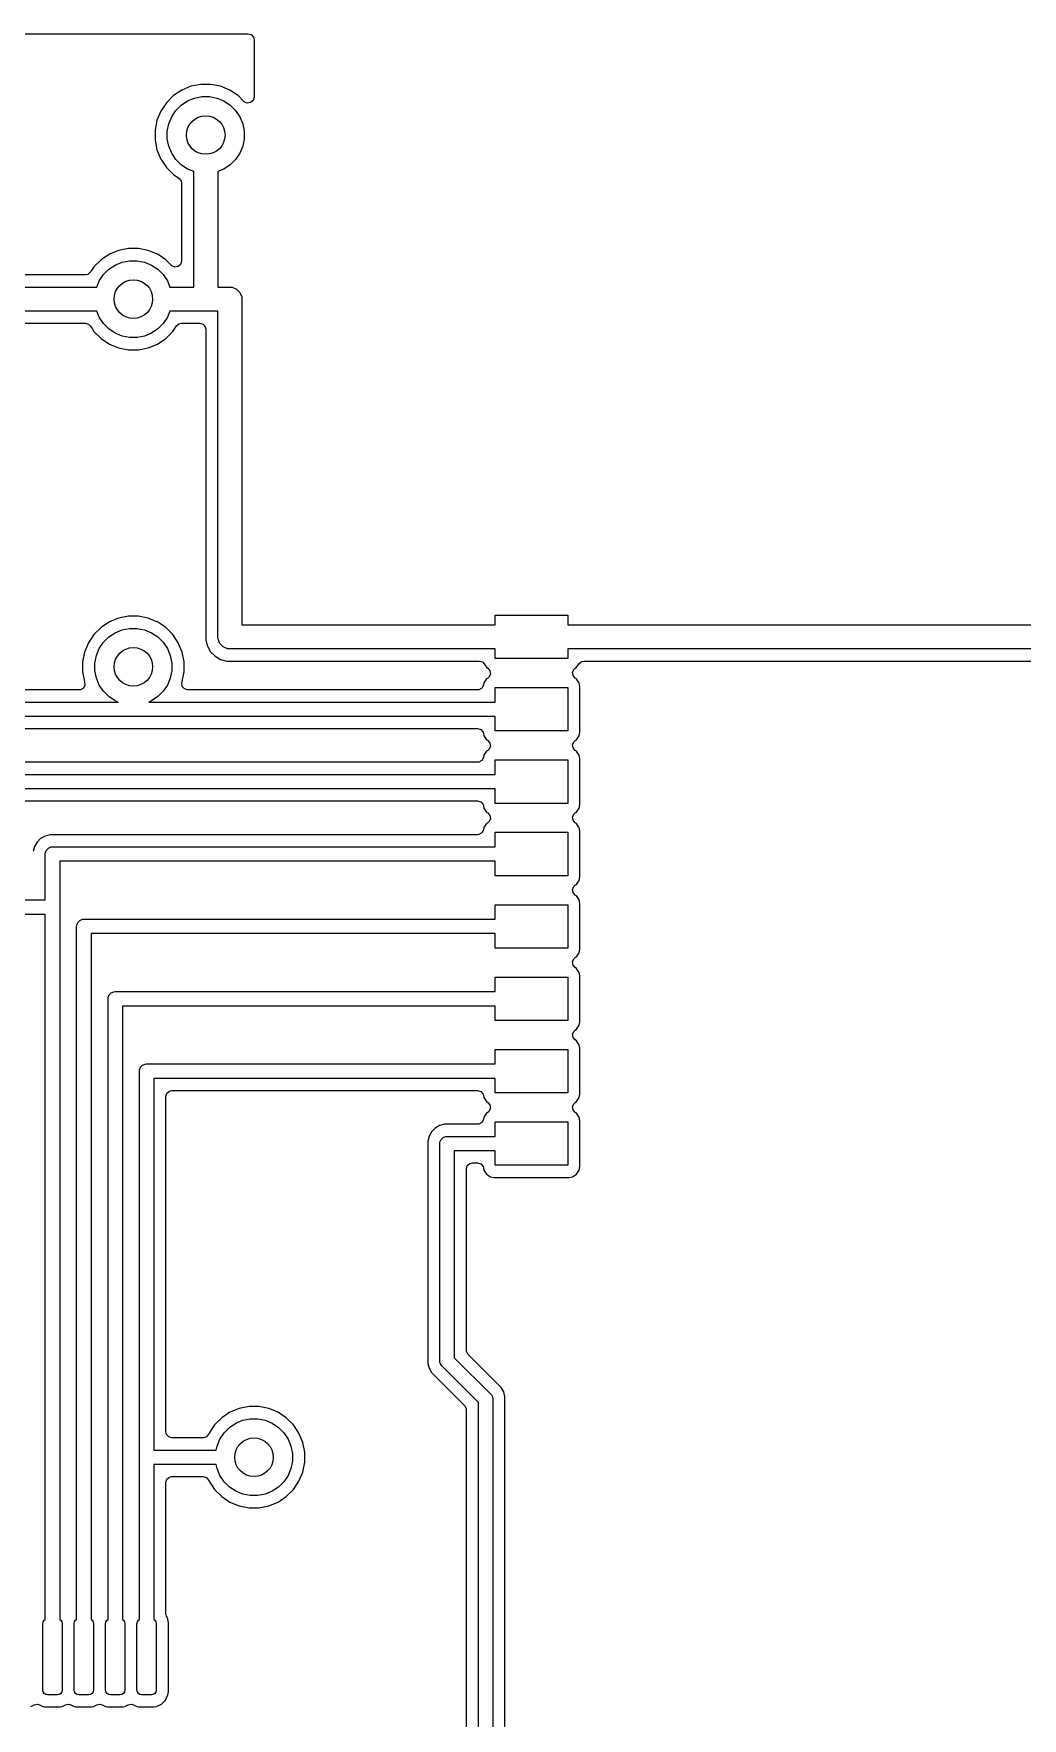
# Model space of a CAD drawing. Header units: millimetres. Extents: x 100.5 to 189.5, y -171.6 to -100.5.
# Drawn here: x 124.94 to 145.42, y -135.41 to -100.5 of the extents above; entities that cross this region are included whole.
import ezdxf

# ---------------------------------------------------------------- set-up
doc = ezdxf.new("R2010")
doc.units = ezdxf.units.MM
doc.layers.add('F.Cu', color=52, linetype='CONTINUOUS', true_color=0xb8bb26)

msp = doc.modelspace()

# ---------------------------------------------------------------- linework, layer by layer
at = {"layer": 'F.Cu', "linetype": 'CONTINUOUS'}
for p, q in [((101.241555, -100.5), (129.376, -100.5)), ((129.376, -100.5), (129.443039, -100.519685)), ((129.443039, -100.519685), (129.488794, -100.572489)), ((129.488794, -100.572489), (129.5, -100.624)), ((129.5, -100.624), (129.5, -101.815005)), ((128.39653, -101.5495), (128.193587, -101.589868)), ((128.396535, -101.5495), (128.39653, -101.5495)), ((128.603465, -101.5495), (128.396535, -101.5495)), ((128.603469, -101.5495), (128.603465, -101.5495)), ((128.806412, -101.589868), (128.603469, -101.5495)), ((127.684024, -101.930342), (127.569058, -102.102403)), ((127.830342, -101.784024), (127.684024, -101.930342)), ((128.002403, -101.669058), (127.830342, -101.784024)), ((127.992485, -101.981592), (128.122883, -101.894463)), ((128.193579, -101.58987), (128.002403, -101.669058)), ((128.122883, -101.894463), (128.267772, -101.834448)), ((128.193587, -101.589868), (128.193579, -101.58987)), ((128.267772, -101.834448), (128.421586, -101.803852)), ((128.421586, -101.803852), (128.578414, -101.803852)), ((128.578414, -101.803852), (128.732228, -101.834448)), ((128.732228, -101.834448), (128.877117, -101.894463)), ((128.80642, -101.58987), (128.806412, -101.589868)), ((128.997598, -101.669059), (128.80642, -101.58987)), ((128.877117, -101.894463), (129.007515, -101.981592)), ((129.083626, -101.726541), (128.997598, -101.669059)), ((129.169657, -101.784024), (129.083626, -101.726541)), ((129.288319, -101.902686), (129.169657, -101.784024)), ((129.294797, -101.908718), (129.288319, -101.902686)), ((129.358353, -101.937743), (129.294797, -101.908718)), ((129.427511, -101.927799), (129.358353, -101.937743)), ((129.480315, -101.882044), (129.427511, -101.927799)), ((129.5, -101.815005), (129.480315, -101.882044)), ((127.569058, -102.102403), (127.48987, -102.293579)), ((127.734448, -102.367772), (127.794463, -102.222883)), ((127.794463, -102.222883), (127.881592, -102.092485)), ((127.881592, -102.092485), (127.992485, -101.981592)), ((129.007515, -101.981592), (129.118408, -102.092485)), ((129.118408, -102.092485), (129.205537, -102.222883)), ((129.205537, -102.222883), (129.265552, -102.367772)), ((127.489868, -102.293587), (127.4495, -102.49653)), ((127.4495, -102.49653), (127.4495, -102.703469)), ((127.48987, -102.293579), (127.489868, -102.293587)), ((127.703852, -102.521586), (127.734448, -102.367772)), ((127.703852, -102.678414), (127.703852, -102.521586)), ((129.265552, -102.367772), (129.296148, -102.521586)), ((129.296148, -102.521586), (129.296148, -102.678414)), ((127.4495, -102.703469), (127.489868, -102.906412)), ((127.489868, -102.906412), (127.48987, -102.90642)), ((127.48987, -102.90642), (127.569059, -103.097598)), ((127.734448, -102.832228), (127.703852, -102.678414)), ((127.794463, -102.977117), (127.734448, -102.832228)), ((127.881592, -103.107515), (127.794463, -102.977117)), ((129.205537, -102.977117), (129.118408, -103.107515)), ((129.265552, -102.832228), (129.205537, -102.977117)), ((129.296148, -102.678414), (129.265552, -102.832228)), ((127.569059, -103.097598), (127.587512, -103.125215)), ((127.587512, -103.125215), (127.684024, -103.269657)), ((127.684024, -103.269657), (127.83034, -103.415973)), ((127.992485, -103.218408), (127.881592, -103.107515)), ((128.122883, -103.305537), (127.992485, -103.218408)), ((128.25, -103.35819), (128.122883, -103.305537)), ((128.877117, -103.305537), (128.75, -103.35819)), ((129.007515, -103.218408), (128.877117, -103.305537)), ((129.118408, -103.107515), (129.007515, -103.218408)), ((127.83034, -103.415973), (127.830343, -103.415975)), ((127.830343, -103.415975), (127.830345, -103.415977)), ((127.830345, -103.415977), (127.94439, -103.492178)), ((127.94439, -103.492178), (127.989196, -103.545791)), ((127.989196, -103.545791), (127.9995, -103.595281)), ((127.9995, -103.595281), (127.9995, -105.214505)), ((128.25, -105.75), (128.25, -103.35819)), ((128.75, -103.35819), (128.75, -105.75)), ((126.502403, -105.069058), (126.330342, -105.184024)), ((126.693579, -104.98987), (126.502403, -105.069058)), ((126.693587, -104.989868), (126.693579, -104.98987)), ((126.89653, -104.9495), (126.693587, -104.989868)), ((126.896535, -104.9495), (126.89653, -104.9495)), ((127.103465, -104.9495), (126.896535, -104.9495)), ((127.103469, -104.9495), (127.103465, -104.9495)), ((127.306412, -104.989868), (127.103469, -104.9495)), ((127.30642, -104.98987), (127.306412, -104.989868)), ((127.478359, -105.06109), (127.30642, -104.98987)), ((127.497598, -105.069059), (127.478359, -105.06109)), ((127.532608, -105.092452), (127.497598, -105.069059)), ((126.146282, -105.386829), (126.107819, -105.444391)), ((126.184024, -105.330342), (126.146282, -105.386829)), ((126.330342, -105.184024), (126.184024, -105.330342)), ((126.381592, -105.492485), (126.492485, -105.381592)), ((126.492485, -105.381592), (126.622883, -105.294463)), ((126.622883, -105.294463), (126.767772, -105.234448)), ((126.767772, -105.234448), (126.921586, -105.203852)), ((126.921586, -105.203852), (127.078414, -105.203852)), ((127.078414, -105.203852), (127.232228, -105.234448)), ((127.232228, -105.234448), (127.377117, -105.294463)), ((127.377117, -105.294463), (127.507515, -105.381592)), ((127.507515, -105.381592), (127.618408, -105.492485)), ((127.669657, -105.184024), (127.532608, -105.092452)), ((127.787819, -105.302186), (127.669657, -105.184024)), ((127.794297, -105.308218), (127.787819, -105.302186)), ((127.857853, -105.337243), (127.794297, -105.308218)), ((127.927011, -105.327299), (127.857853, -105.337243)), ((127.979815, -105.281544), (127.927011, -105.327299)), ((127.9995, -105.214505), (127.979815, -105.281544)), ((121.5, -105.75), (126.241809, -105.75)), ((126.004719, -105.4995), (121.872351, -105.4995)), ((126.05421, -105.489195), (126.004719, -105.4995)), ((126.107819, -105.444391), (126.05421, -105.489195)), ((126.241809, -105.75), (126.294463, -105.622883)), ((126.294463, -105.622883), (126.381592, -105.492485)), ((127.618408, -105.492485), (127.705537, -105.622883)), ((127.705537, -105.622883), (127.758191, -105.75)), ((127.758191, -105.75), (128.25, -105.75)), ((128.75, -105.75), (129, -105.75)), ((129, -105.75), (129.048773, -105.754804)), ((129.048773, -105.754804), (129.138893, -105.792133)), ((129.138893, -105.792133), (129.207867, -105.861107)), ((129.207867, -105.861107), (129.245196, -105.951227)), ((129.245196, -105.951227), (129.25, -106)), ((129.25, -106), (129.25, -112.75)), ((126.241809, -106.25), (121.5, -106.25)), ((126.294463, -106.377117), (126.241809, -106.25)), ((126.381592, -106.507515), (126.294463, -106.377117)), ((127.705537, -106.377117), (127.618408, -106.507515)), ((127.758191, -106.25), (127.705537, -106.377117)), ((128.5, -106.25), (127.758191, -106.25)), ((128.75, -106.25), (128.5, -106.25)), ((128.75, -113), (128.75, -106.25)), ((121.872351, -106.5005), (126.004719, -106.5005)), ((126.004719, -106.5005), (126.071758, -106.520185)), ((126.071758, -106.520185), (126.107819, -106.555607)), ((126.107819, -106.555607), (126.144996, -106.611246)), ((126.144996, -106.611246), (126.184024, -106.669657)), ((126.184024, -106.669657), (126.330342, -106.815975)), ((126.330342, -106.815975), (126.330345, -106.815977)), ((126.330345, -106.815977), (126.502402, -106.930941)), ((126.492485, -106.618408), (126.381592, -106.507515)), ((126.622883, -106.705537), (126.492485, -106.618408)), ((126.767772, -106.765552), (126.622883, -106.705537)), ((126.921586, -106.796148), (126.767772, -106.765552)), ((127.078414, -106.796148), (126.921586, -106.796148)), ((127.232228, -106.765552), (127.078414, -106.796148)), ((127.377117, -106.705537), (127.232228, -106.765552)), ((127.507515, -106.618408), (127.377117, -106.705537)), ((127.497598, -106.930941), (127.669655, -106.815977)), ((127.618408, -106.507515), (127.507515, -106.618408)), ((127.669655, -106.815977), (127.815977, -106.669655)), ((127.815977, -106.669655), (127.89218, -106.555608)), ((127.89218, -106.555608), (127.94579, -106.510805)), ((127.94579, -106.510805), (127.995281, -106.5005)), ((127.995281, -106.5005), (128.3755, -106.5005)), ((128.3755, -106.5005), (128.442539, -106.520185)), ((128.442539, -106.520185), (128.488294, -106.572989)), ((128.488294, -106.572989), (128.4995, -106.6245)), ((128.4995, -106.6245), (128.4995, -113.065891)), ((126.502402, -106.930941), (126.69358, -107.01013)), ((126.69358, -107.01013), (126.864315, -107.044091)), ((126.864315, -107.044091), (126.89653, -107.050499)), ((126.89653, -107.050499), (126.896534, -107.0505)), ((126.896534, -107.0505), (126.896535, -107.0505)), ((126.896535, -107.0505), (127.103466, -107.0505)), ((127.103466, -107.0505), (127.103467, -107.050499)), ((127.103467, -107.050499), (127.30642, -107.01013)), ((127.30642, -107.01013), (127.497598, -106.930941)), ((126.502403, -112.689058), (126.330342, -112.804024)), ((126.693579, -112.60987), (126.502403, -112.689058)), ((126.693587, -112.609868), (126.693579, -112.60987)), ((126.89653, -112.5695), (126.693587, -112.609868)), ((126.896535, -112.5695), (126.89653, -112.5695)), ((127.103465, -112.5695), (126.896535, -112.5695)), ((127.103469, -112.5695), (127.103465, -112.5695)), ((127.306412, -112.609868), (127.103469, -112.5695)), ((127.30642, -112.60987), (127.306412, -112.609868)), ((127.488653, -112.685354), (127.30642, -112.60987)), ((127.497598, -112.689059), (127.488653, -112.685354)), ((127.559752, -112.730589), (127.497598, -112.689059)), ((127.669657, -112.804024), (127.559752, -112.730589)), ((129.25, -112.75), (134.5, -112.75)), ((134.5, -112.75), (134.5, -112.55)), ((134.5, -112.55), (136, -112.55)), ((136, -112.55), (136, -112.75)), ((136, -112.75), (147, -112.75)), ((126.184024, -112.950342), (126.069058, -113.122403)), ((126.330342, -112.804024), (126.184024, -112.950342)), ((126.381592, -113.112485), (126.492485, -113.001592)), ((126.492485, -113.001592), (126.622883, -112.914463)), ((126.622883, -112.914463), (126.767772, -112.854448)), ((126.767772, -112.854448), (126.921586, -112.823852)), ((126.921586, -112.823852), (127.078414, -112.823852)), ((127.078414, -112.823852), (127.232228, -112.854448)), ((127.232228, -112.854448), (127.377117, -112.914463)), ((127.377117, -112.914463), (127.507515, -113.001592)), ((127.507515, -113.001592), (127.618408, -113.112485)), ((127.815975, -112.950342), (127.669657, -112.804024)), ((127.815977, -112.950345), (127.815975, -112.950342)), ((127.930941, -113.122402), (127.815977, -112.950345)), ((128.4995, -113.065891), (128.533608, -113.193187)), ((128.754804, -113.048773), (128.75, -113)), ((128.792133, -113.138893), (128.754804, -113.048773)), ((125.989868, -113.313587), (125.9495, -113.51653)), ((125.98987, -113.313579), (125.989868, -113.313587)), ((126.069058, -113.122403), (125.98987, -113.313579)), ((126.203852, -113.541586), (126.234448, -113.387772)), ((126.234448, -113.387772), (126.294463, -113.242883)), ((126.294463, -113.242883), (126.381592, -113.112485)), ((127.618408, -113.112485), (127.705537, -113.242883)), ((127.705537, -113.242883), (127.765552, -113.387772)), ((127.765552, -113.387772), (127.796148, -113.541586)), ((128.01013, -113.31358), (127.930941, -113.122402)), ((128.0505, -113.516535), (128.01013, -113.31358)), ((128.533608, -113.193187), (128.541683, -113.207173)), ((128.541683, -113.207173), (128.5995, -113.307314)), ((128.5995, -113.307314), (128.692686, -113.4005)), ((128.692686, -113.4005), (128.806814, -113.466392)), ((128.861107, -113.207867), (128.792133, -113.138893)), ((128.951227, -113.245196), (128.861107, -113.207867)), ((129, -113.25), (128.951227, -113.245196)), ((134.5, -113.25), (129, -113.25)), ((134.5, -113.45), (134.5, -113.25)), ((136, -113.45), (134.5, -113.45)), ((146.75, -113.25), (136, -113.25)), ((136, -113.25), (136, -113.45)), ((125.9495, -113.51653), (125.9495, -113.723469)), ((125.9495, -113.723469), (125.989868, -113.926412)), ((126.203852, -113.698414), (126.203852, -113.541586)), ((126.234448, -113.852228), (126.203852, -113.698414)), ((127.796148, -113.698414), (127.765552, -113.852228)), ((127.796148, -113.541586), (127.796148, -113.698414)), ((128.01013, -113.92642), (128.0505, -113.723465)), ((128.0505, -113.723465), (128.0505, -113.516535)), ((128.806814, -113.466392), (128.934108, -113.5005)), ((128.934108, -113.5005), (129.065892, -113.5005)), ((129.065892, -113.5005), (134.166189, -113.5005)), ((134.166189, -113.5005), (134.233228, -113.520185)), ((134.233228, -113.520185), (134.269291, -113.555609)), ((134.269291, -113.555609), (134.297895, -113.598417)), ((134.297895, -113.598417), (134.319399, -113.630601)), ((134.319399, -113.630601), (134.34379, -113.646898)), ((134.34379, -113.646898), (134.388594, -113.700511)), ((134.397301, -113.769836), (134.367146, -113.832863)), ((134.388594, -113.700511), (134.397301, -113.769836)), ((136.102698, -113.730166), (136.132852, -113.667138)), ((136.111405, -113.799491), (136.102698, -113.730166)), ((136.156209, -113.853101), (136.111405, -113.799491)), ((136.132852, -113.667138), (136.15621, -113.646898)), ((136.15621, -113.646898), (136.180601, -113.630601)), ((136.180601, -113.630601), (136.203289, -113.596644)), ((136.203289, -113.596644), (136.230709, -113.555609)), ((136.230709, -113.555609), (136.284321, -113.510804)), ((136.284321, -113.510804), (136.333811, -113.5005)), ((136.333811, -113.5005), (146.3755, -113.5005)), ((125.875983, -114.0995), (122.290103, -114.0995)), ((125.906647, -114.095649), (125.875983, -114.0995)), ((125.966737, -114.059997), (125.906647, -114.095649)), ((125.998012, -113.997518), (125.966737, -114.059997)), ((125.989868, -113.926412), (125.98987, -113.926419)), ((125.98987, -113.926419), (125.990545, -113.928049)), ((125.990545, -113.928049), (125.990644, -113.92897)), ((125.990644, -113.92897), (125.991638, -113.932247)), ((125.991638, -113.932247), (125.991016, -113.932435)), ((125.991016, -113.932435), (125.998012, -113.997518)), ((126.294463, -113.997117), (126.234448, -113.852228)), ((126.381592, -114.127515), (126.294463, -113.997117)), ((126.492485, -114.238408), (126.381592, -114.127515)), ((127.618408, -114.127515), (127.507515, -114.238408)), ((127.705537, -113.997117), (127.618408, -114.127515)), ((127.765552, -113.852228), (127.705537, -113.997117)), ((128.001279, -113.957853), (128.009455, -113.928049)), ((128.011223, -114.027011), (128.001279, -113.957853)), ((128.009455, -113.928049), (128.01013, -113.92642)), ((128.056978, -114.079815), (128.011223, -114.027011)), ((128.124017, -114.0995), (128.056978, -114.079815)), ((134.132981, -114.0995), (128.124017, -114.0995)), ((134.161496, -114.096177), (134.132981, -114.0995)), ((134.222212, -114.061603), (134.161496, -114.096177)), ((134.254598, -113.999692), (134.222212, -114.061603)), ((134.264032, -113.952263), (134.254598, -113.999692)), ((134.264033, -113.95226), (134.264032, -113.952263)), ((134.319399, -113.869399), (134.264033, -113.95226)), ((134.343791, -113.8531), (134.319399, -113.869399)), ((134.367146, -113.832863), (134.343791, -113.8531)), ((134.5, -114.35), (134.5, -114.05)), ((134.5, -114.05), (136, -114.05)), ((136, -114.05), (136, -114.95)), ((136.180601, -113.869399), (136.156209, -113.853101)), ((136.225891, -113.937182), (136.180601, -113.869399)), ((136.235966, -113.95226), (136.225891, -113.937182)), ((136.235967, -113.952264), (136.235966, -113.95226)), ((136.250499, -114.025321), (136.235967, -113.952264)), ((136.2505, -114.025323), (136.250499, -114.025321)), ((136.2505, -114.025326), (136.2505, -114.025323)), ((136.2505, -114.974674), (136.2505, -114.025326)), ((121.55, -114.35), (126.681942, -114.35)), ((126.622883, -114.325537), (126.492485, -114.238408)), ((126.681942, -114.35), (126.622883, -114.325537)), ((127.377117, -114.325537), (127.318058, -114.35)), ((127.318058, -114.35), (134.5, -114.35)), ((127.507515, -114.238408), (127.377117, -114.325537)), ((134.5, -114.65), (116.25, -114.65)), ((134.5, -114.95), (134.5, -114.65)), ((121.452727, -114.9005), (126.947273, -114.9005)), ((126.947273, -114.9005), (127.052727, -114.9005)), ((127.052727, -114.9005), (134.132981, -114.9005)), ((134.132981, -114.9005), (134.20002, -114.920185)), ((134.20002, -114.920185), (134.245775, -114.972989)), ((134.245775, -114.972989), (134.254598, -115.000308)), ((134.254598, -115.000308), (134.264032, -115.047736)), ((134.264032, -115.047736), (134.264033, -115.047739)), ((134.264033, -115.047739), (134.264034, -115.04774)), ((134.264034, -115.04774), (134.319399, -115.130601)), ((134.319399, -115.130601), (134.34379, -115.146898)), ((134.34379, -115.146898), (134.388594, -115.200511)), ((134.388594, -115.200511), (134.397301, -115.269836)), ((136, -114.95), (134.5, -114.95)), ((136.102698, -115.230166), (136.132852, -115.167138)), ((136.132852, -115.167138), (136.15621, -115.146898)), ((136.15621, -115.146898), (136.180601, -115.130601)), ((136.180601, -115.130601), (136.235966, -115.04774)), ((136.235966, -115.04774), (136.2505, -114.974674)), ((134.254598, -115.499692), (134.222212, -115.561603)), ((134.264032, -115.452263), (134.254598, -115.499692)), ((134.264033, -115.45226), (134.264032, -115.452263)), ((134.319399, -115.369399), (134.264033, -115.45226)), ((134.343791, -115.3531), (134.319399, -115.369399)), ((134.367146, -115.332863), (134.343791, -115.3531)), ((134.397301, -115.269836), (134.367146, -115.332863)), ((134.5, -115.85), (134.5, -115.55)), ((134.5, -115.55), (136, -115.55)), ((136, -115.55), (136, -116.45)), ((136.111405, -115.299491), (136.102698, -115.230166)), ((136.156209, -115.353101), (136.111405, -115.299491)), ((136.180601, -115.369399), (136.156209, -115.353101)), ((136.203363, -115.403466), (136.180601, -115.369399)), ((136.235966, -115.45226), (136.203363, -115.403466)), ((136.235967, -115.452264), (136.235966, -115.45226)), ((136.250499, -115.525321), (136.235967, -115.452264)), ((136.2505, -115.525323), (136.250499, -115.525321)), ((136.2505, -115.525326), (136.2505, -115.525323)), ((136.2505, -116.474674), (136.2505, -115.525326)), ((134.132981, -115.5995), (119.647273, -115.5995)), ((119.7, -115.85), (134.5, -115.85)), ((134.161496, -115.596177), (134.132981, -115.5995)), ((134.222212, -115.561603), (134.161496, -115.596177)), ((134.5, -116.15), (119.85, -116.15)), ((134.5, -116.45), (134.5, -116.15)), ((120.2245, -116.4005), (134.132981, -116.4005)), ((134.132981, -116.4005), (134.20002, -116.420185)), ((134.20002, -116.420185), (134.245775, -116.472989)), ((134.245775, -116.472989), (134.254598, -116.500308)), ((134.254598, -116.500308), (134.264032, -116.547736)), ((134.264032, -116.547736), (134.264033, -116.547739)), ((134.264033, -116.547739), (134.264034, -116.54774)), ((134.264034, -116.54774), (134.319399, -116.630601)), ((136, -116.45), (134.5, -116.45)), ((136.180601, -116.630601), (136.235966, -116.54774)), ((136.235966, -116.54774), (136.2505, -116.474674)), ((134.319399, -116.869399), (134.264033, -116.95226)), ((134.319399, -116.630601), (134.34379, -116.646898)), ((134.343791, -116.8531), (134.319399, -116.869399)), ((134.34379, -116.646898), (134.388594, -116.700511)), ((134.367146, -116.832863), (134.343791, -116.8531)), ((134.397301, -116.769836), (134.367146, -116.832863)), ((134.388594, -116.700511), (134.397301, -116.769836)), ((136.102698, -116.730166), (136.132852, -116.667138)), ((136.111405, -116.799491), (136.102698, -116.730166)), ((136.156209, -116.853101), (136.111405, -116.799491)), ((136.132852, -116.667138), (136.15621, -116.646898)), ((136.180601, -116.869399), (136.156209, -116.853101)), ((136.15621, -116.646898), (136.180601, -116.630601)), ((136.224945, -116.935766), (136.180601, -116.869399)), ((136.235966, -116.95226), (136.224945, -116.935766)), ((125.004521, -117.254085), (124.951794, -117.34541)), ((125.079085, -117.179521), (125.004521, -117.254085)), ((125.17041, -117.126794), (125.079085, -117.179521)), ((125.170413, -117.126793), (125.17041, -117.126794)), ((125.272273, -117.0995), (125.170413, -117.126793)), ((134.132981, -117.0995), (125.272273, -117.0995)), ((134.161496, -117.096177), (134.132981, -117.0995)), ((134.222212, -117.061603), (134.161496, -117.096177)), ((134.254598, -116.999692), (134.222212, -117.061603)), ((134.264032, -116.952263), (134.254598, -116.999692)), ((134.264033, -116.95226), (134.264032, -116.952263)), ((134.5, -117.35), (134.5, -117.05)), ((134.5, -117.05), (136, -117.05)), ((136, -117.05), (136, -117.95)), ((136.235967, -116.952264), (136.235966, -116.95226)), ((136.250499, -117.025321), (136.235967, -116.952264)), ((136.2505, -117.025323), (136.250499, -117.025321)), ((136.2505, -117.025326), (136.2505, -117.025323)), ((136.2505, -117.974674), (136.2505, -117.025326)), ((124.951793, -117.345413), (124.9245, -117.447273)), ((124.951794, -117.34541), (124.951793, -117.345413)), ((125.175, -117.5), (125.177882, -117.470736)), ((125.175, -118.45), (125.175, -117.5)), ((125.177882, -117.470736), (125.20028, -117.416664)), ((125.20028, -117.416664), (125.241664, -117.37528)), ((125.241664, -117.37528), (125.295736, -117.352882)), ((125.295736, -117.352882), (125.325, -117.35)), ((125.325, -117.35), (134.5, -117.35)), ((134.5, -117.65), (125.475, -117.65)), ((125.475, -117.65), (125.475, -133.36545)), ((134.5, -117.95), (134.5, -117.65)), ((136, -117.95), (134.5, -117.95)), ((136.235966, -118.04774), (136.2505, -117.974674)), ((136.102698, -118.230166), (136.132852, -118.167138)), ((136.111405, -118.299491), (136.102698, -118.230166)), ((136.156209, -118.353101), (136.111405, -118.299491)), ((136.132852, -118.167138), (136.15621, -118.146898)), ((136.15621, -118.146898), (136.180601, -118.130601)), ((136.180601, -118.130601), (136.235966, -118.04774)), ((124.291908, -118.45), (125.175, -118.45)), ((134.5, -118.85), (134.5, -118.55)), ((134.5, -118.55), (136, -118.55)), ((136, -118.55), (136, -119.45)), ((136.180601, -118.369399), (136.156209, -118.353101)), ((136.235966, -118.45226), (136.180601, -118.369399)), ((136.235967, -118.452264), (136.235966, -118.45226)), ((136.250499, -118.525321), (136.235967, -118.452264)), ((136.2505, -118.525323), (136.250499, -118.525321)), ((136.2505, -118.525326), (136.2505, -118.525323)), ((136.2505, -119.474674), (136.2505, -118.525326)), ((125.175, -118.75), (124.291908, -118.75)), ((125.175, -133.36545), (125.175, -118.75)), ((125.825, -119), (125.827882, -118.970736)), ((125.825, -133.36545), (125.825, -119)), ((125.827882, -118.970736), (125.85028, -118.916664)), ((125.85028, -118.916664), (125.891664, -118.87528)), ((125.891664, -118.87528), (125.945736, -118.852882)), ((125.945736, -118.852882), (125.975, -118.85)), ((125.975, -118.85), (134.5, -118.85)), ((134.5, -119.15), (126.125, -119.15)), ((126.125, -119.15), (126.125, -133.36545)), ((134.5, -119.45), (134.5, -119.15)), ((136, -119.45), (134.5, -119.45)), ((136.102698, -119.730166), (136.132852, -119.667138)), ((136.111405, -119.799491), (136.102698, -119.730166)), ((136.132852, -119.667138), (136.15621, -119.646898)), ((136.15621, -119.646898), (136.180601, -119.630601)), ((136.180601, -119.630601), (136.235966, -119.54774)), ((136.235966, -119.54774), (136.2505, -119.474674)), ((134.5, -120.35), (134.5, -120.05)), ((134.5, -120.05), (136, -120.05)), ((136, -120.05), (136, -120.95)), ((136.156209, -119.853101), (136.111405, -119.799491)), ((136.180601, -119.869399), (136.156209, -119.853101)), ((136.205312, -119.906383), (136.180601, -119.869399)), ((136.235966, -119.95226), (136.205312, -119.906383)), ((136.235967, -119.952264), (136.235966, -119.95226)), ((136.250499, -120.025321), (136.235967, -119.952264)), ((136.2505, -120.025323), (136.250499, -120.025321)), ((136.2505, -120.025326), (136.2505, -120.025323)), ((136.2505, -120.974674), (136.2505, -120.025326)), ((126.477882, -120.470736), (126.50028, -120.416664)), ((126.50028, -120.416664), (126.541664, -120.37528)), ((126.541664, -120.37528), (126.595736, -120.352882)), ((126.595736, -120.352882), (126.625, -120.35)), ((126.625, -120.35), (134.5, -120.35)), ((126.475, -120.5), (126.477882, -120.470736)), ((126.475, -133.36545), (126.475, -120.5)), ((134.5, -120.65), (126.775, -120.65)), ((126.775, -120.65), (126.775, -133.36545)), ((134.5, -120.95), (134.5, -120.65)), ((136, -120.95), (134.5, -120.95)), ((136.15621, -121.146898), (136.180601, -121.130601)), ((136.180601, -121.130601), (136.235966, -121.04774)), ((136.235966, -121.04774), (136.2505, -120.974674)), ((136.102698, -121.230166), (136.132852, -121.167138)), ((136.111405, -121.299491), (136.102698, -121.230166)), ((136.156209, -121.353101), (136.111405, -121.299491)), ((136.132852, -121.167138), (136.15621, -121.146898)), ((136.180601, -121.369399), (136.156209, -121.353101)), ((136.219095, -121.427011), (136.180601, -121.369399)), ((136.235966, -121.45226), (136.219095, -121.427011)), ((136.235967, -121.452264), (136.235966, -121.45226)), ((136.250499, -121.525321), (136.235967, -121.452264)), ((134.5, -121.85), (134.5, -121.55)), ((134.5, -121.55), (136, -121.55)), ((136, -121.55), (136, -122.45)), ((136.2505, -121.525323), (136.250499, -121.525321)), ((136.2505, -121.525326), (136.2505, -121.525323)), ((136.2505, -122.474674), (136.2505, -121.525326)), ((127.125, -122), (127.127882, -121.970736)), ((127.125, -133.36545), (127.125, -122)), ((127.127882, -121.970736), (127.15028, -121.916664)), ((127.15028, -121.916664), (127.191664, -121.87528)), ((127.191664, -121.87528), (127.245736, -121.852882)), ((127.245736, -121.852882), (127.275, -121.85)), ((127.275, -121.85), (134.5, -121.85)), ((134.5, -122.15), (127.425, -122.15)), ((127.425, -122.15), (127.425, -129.85)), ((134.5, -122.45), (134.5, -122.15)), ((127.6755, -122.5245), (127.695185, -122.457461)), ((127.6755, -129.4755), (127.6755, -122.5245)), ((127.695185, -122.457461), (127.747989, -122.411706)), ((127.747989, -122.411706), (127.7995, -122.4005)), ((127.7995, -122.4005), (134.132981, -122.4005)), ((134.132981, -122.4005), (134.20002, -122.420185)), ((134.20002, -122.420185), (134.245775, -122.472989)), ((134.245775, -122.472989), (134.254598, -122.500308)), ((134.254598, -122.500308), (134.264032, -122.547736)), ((136, -122.45), (134.5, -122.45)), ((136.235966, -122.54774), (136.2505, -122.474674)), ((134.264032, -122.547736), (134.264033, -122.547739)), ((134.264033, -122.547739), (134.264034, -122.54774)), ((134.319399, -122.869399), (134.264033, -122.95226)), ((134.264034, -122.54774), (134.319399, -122.630601)), ((134.319399, -122.630601), (134.34379, -122.646898)), ((134.339129, -122.856216), (134.319399, -122.869399)), ((134.343791, -122.8531), (134.339129, -122.856216)), ((134.34379, -122.646898), (134.388594, -122.700511)), ((134.367146, -122.832863), (134.343791, -122.8531)), ((134.397301, -122.769836), (134.367146, -122.832863)), ((134.388594, -122.700511), (134.397301, -122.769836)), ((136.102698, -122.730166), (136.132852, -122.667138)), ((136.111405, -122.799491), (136.102698, -122.730166)), ((136.156209, -122.853101), (136.111405, -122.799491)), ((136.132852, -122.667138), (136.15621, -122.646898)), ((136.180601, -122.869399), (136.156209, -122.853101)), ((136.15621, -122.646898), (136.180601, -122.630601)), ((136.180601, -122.630601), (136.235966, -122.54774)), ((136.194594, -122.890342), (136.180601, -122.869399)), ((133.254085, -123.179521), (133.179521, -123.254085)), ((133.34541, -123.126794), (133.254085, -123.179521)), ((133.345413, -123.126793), (133.34541, -123.126794)), ((133.447273, -123.0995), (133.345413, -123.126793)), ((134.132981, -123.0995), (133.447273, -123.0995)), ((134.161496, -123.096177), (134.132981, -123.0995)), ((134.222212, -123.061603), (134.161496, -123.096177)), ((134.254598, -122.999692), (134.222212, -123.061603)), ((134.264032, -122.952263), (134.254598, -122.999692)), ((134.264033, -122.95226), (134.264032, -122.952263)), ((134.5, -123.35), (134.5, -123.05)), ((134.5, -123.05), (136, -123.05)), ((136, -123.05), (136, -123.95)), ((136.235966, -122.95226), (136.194594, -122.890342)), ((136.235967, -122.952264), (136.235966, -122.95226)), ((136.250499, -123.025321), (136.235967, -122.952264)), ((136.2505, -123.025323), (136.250499, -123.025321)), ((136.2505, -123.025326), (136.2505, -123.025323)), ((136.2505, -123.974674), (136.2505, -123.025326)), ((133.126793, -123.345413), (133.0995, -123.447273)), ((133.0995, -123.447273), (133.0995, -127.947273)), ((133.126794, -123.34541), (133.126793, -123.345413)), ((133.179521, -123.254085), (133.126794, -123.34541)), ((133.35, -123.5), (133.352882, -123.470736)), ((133.35, -128), (133.35, -123.5)), ((133.352882, -123.470736), (133.37528, -123.416664)), ((133.37528, -123.416664), (133.416664, -123.37528)), ((133.416664, -123.37528), (133.470736, -123.352882)), ((133.470736, -123.352882), (133.5, -123.35)), ((133.5, -123.35), (134.5, -123.35)), ((134.5, -123.65), (133.65, -123.65)), ((133.65, -123.65), (133.65, -127.937868)), ((133.920185, -123.957461), (133.972989, -123.911706)), ((133.972989, -123.911706), (134.0245, -123.9005)), ((134.0245, -123.9005), (134.132981, -123.9005)), ((134.132981, -123.9005), (134.20002, -123.920185)), ((134.20002, -123.920185), (134.245775, -123.972989)), ((134.5, -123.95), (134.5, -123.65)), ((133.9005, -124.0245), (133.920185, -123.957461)), ((133.9005, -127.782745), (133.9005, -124.0245)), ((134.245775, -123.972989), (134.254598, -124.000308)), ((134.254598, -124.000308), (134.264032, -124.047736)), ((134.264032, -124.047736), (134.264033, -124.047739)), ((134.264033, -124.047739), (134.264034, -124.04774)), ((134.264034, -124.04774), (134.319399, -124.130601)), ((134.319399, -124.130601), (134.40226, -124.185966)), ((134.40226, -124.185966), (134.402264, -124.185967)), ((134.402264, -124.185967), (134.475321, -124.200499)), ((134.475321, -124.200499), (134.475324, -124.2005)), ((134.475324, -124.2005), (134.475326, -124.2005)), ((134.475326, -124.2005), (136.024676, -124.2005)), ((136, -123.95), (134.5, -123.95)), ((136.024676, -124.2005), (136.024677, -124.200499)), ((136.024677, -124.200499), (136.09774, -124.185966)), ((136.09774, -124.185966), (136.180601, -124.130601)), ((136.180601, -124.130601), (136.235966, -124.04774)), ((136.235966, -124.04774), (136.2505, -123.974674)), ((133.0995, -127.947273), (133.0995, -128.052727)), ((133.0995, -128.052727), (133.099999, -128.054589)), ((133.099999, -128.054589), (133.126793, -128.154589)), ((133.352882, -128.029264), (133.35, -128)), ((133.360278, -128.047118), (133.352882, -128.029264)), ((133.375279, -128.083335), (133.360278, -128.047118)), ((133.393934, -128.106066), (133.375279, -128.083335)), ((134.15, -128.862132), (133.393934, -128.106066)), ((133.65, -127.937868), (134.406066, -128.693934)), ((133.903334, -127.809103), (133.9005, -127.782745)), ((133.936819, -127.870426), (133.903334, -127.809103)), ((134.62048, -128.554087), (133.936819, -127.870426)), ((133.126793, -128.154589), (133.140077, -128.177596)), ((133.140077, -128.177596), (133.17952, -128.245913)), ((133.17952, -128.245913), (133.179522, -128.245915)), ((133.179522, -128.245915), (133.863181, -128.929574)), ((134.406066, -128.693934), (134.424721, -128.716665)), ((134.424721, -128.716665), (134.435716, -128.74321)), ((134.435716, -128.74321), (134.447118, -128.770736)), ((134.447118, -128.770736), (134.45, -128.8)), ((134.45, -128.8), (134.45, -136.015155)), ((134.673207, -128.645412), (134.62048, -128.554087)), ((134.673207, -128.645413), (134.673207, -128.645412)), ((134.7005, -128.747273), (134.673207, -128.645413)), ((134.7005, -128.747275), (134.7005, -128.747273)), ((134.7005, -135.725321), (134.7005, -128.747275)), ((129.002403, -129.069058), (128.830342, -129.184024)), ((129.193579, -128.98987), (129.002403, -129.069058)), ((129.193587, -128.989868), (129.193579, -128.98987)), ((129.39653, -128.9495), (129.193587, -128.989868)), ((129.396535, -128.9495), (129.39653, -128.9495)), ((129.603465, -128.9495), (129.396535, -128.9495)), ((129.603469, -128.9495), (129.603465, -128.9495)), ((129.806412, -128.989868), (129.603469, -128.9495)), ((129.80642, -128.98987), (129.806412, -128.989868)), ((129.997598, -129.069059), (129.80642, -128.98987)), ((130.053314, -129.106287), (129.997598, -129.069059)), ((130.169657, -129.184024), (130.053314, -129.106287)), ((133.863181, -128.929574), (133.896666, -128.990897)), ((133.896666, -128.990897), (133.8995, -129.017255)), ((133.8995, -129.017255), (133.8995, -135.725321)), ((134.15, -136.015155), (134.15, -128.862132)), ((127.686706, -129.527011), (127.6755, -129.4755)), ((128.569059, -129.502402), (128.562427, -129.518414)), ((128.569062, -129.502395), (128.569059, -129.502402)), ((128.684022, -129.330344), (128.569062, -129.502395)), ((128.830342, -129.184024), (128.684022, -129.330344)), ((128.794463, -129.622883), (128.881592, -129.492485)), ((128.881592, -129.492485), (128.992485, -129.381592)), ((128.992485, -129.381592), (129.122883, -129.294463)), ((129.122883, -129.294463), (129.267772, -129.234448)), ((129.267772, -129.234448), (129.421586, -129.203852)), ((129.421586, -129.203852), (129.578414, -129.203852)), ((129.578414, -129.203852), (129.732228, -129.234448)), ((129.732228, -129.234448), (129.877117, -129.294463)), ((129.877117, -129.294463), (130.007515, -129.381592)), ((130.007515, -129.381592), (130.118408, -129.492485)), ((130.118408, -129.492485), (130.205537, -129.622883)), ((130.315975, -129.330342), (130.169657, -129.184024)), ((130.315976, -129.330344), (130.315975, -129.330342)), ((130.315977, -129.330345), (130.315976, -129.330344)), ((130.430941, -129.502402), (130.315977, -129.330345)), ((130.51013, -129.69358), (130.430941, -129.502402)), ((127.425, -129.85), (128.718092, -129.85)), ((127.732461, -129.579815), (127.686706, -129.527011)), ((127.7995, -129.5995), (127.732461, -129.579815)), ((128.445985, -129.5995), (127.7995, -129.5995)), ((128.45041, -129.599421), (128.445985, -129.5995)), ((128.516704, -129.577357), (128.45041, -129.599421)), ((128.560546, -129.522954), (128.516704, -129.577357)), ((128.562427, -129.518414), (128.560546, -129.522954)), ((128.718092, -129.85), (128.734448, -129.767772)), ((128.734448, -129.767772), (128.794463, -129.622883)), ((130.205537, -129.622883), (130.265552, -129.767772)), ((130.265552, -129.767772), (130.296148, -129.921586)), ((130.5505, -129.896535), (130.51013, -129.69358)), ((128.718092, -130.15), (127.425, -130.15)), ((127.425, -130.15), (127.425, -133.36545)), ((128.734448, -130.232228), (128.718092, -130.15)), ((130.296148, -130.078414), (130.265552, -130.232228)), ((130.296148, -129.921586), (130.296148, -130.078414)), ((130.51013, -130.30642), (130.5505, -130.103465)), ((130.5505, -130.103465), (130.5505, -129.896535)), ((127.6755, -130.5245), (127.695185, -130.457461)), ((127.6755, -133.237947), (127.6755, -130.5245)), ((127.695185, -130.457461), (127.747989, -130.411706)), ((127.747989, -130.411706), (127.7995, -130.4005)), ((127.7995, -130.4005), (128.445985, -130.4005)), ((128.445985, -130.4005), (128.513024, -130.420185)), ((128.513024, -130.420185), (128.558779, -130.472989)), ((128.558779, -130.472989), (128.560544, -130.477043)), ((128.560544, -130.477043), (128.569058, -130.497596)), ((128.569058, -130.497596), (128.569059, -130.497597)), ((128.569059, -130.497597), (128.569062, -130.497604)), ((128.569062, -130.497604), (128.684022, -130.669655)), ((128.794463, -130.377117), (128.734448, -130.232228)), ((128.881592, -130.507515), (128.794463, -130.377117)), ((128.992485, -130.618408), (128.881592, -130.507515)), ((130.118408, -130.507515), (130.007515, -130.618408)), ((130.205537, -130.377117), (130.118408, -130.507515)), ((130.265552, -130.232228), (130.205537, -130.377117)), ((130.315977, -130.669655), (130.430941, -130.497598)), ((130.430941, -130.497598), (130.51013, -130.30642)), ((128.684022, -130.669655), (128.830342, -130.815975)), ((128.830342, -130.815975), (128.830345, -130.815977)), ((128.830345, -130.815977), (129.002402, -130.930941)), ((129.122883, -130.705537), (128.992485, -130.618408)), ((129.267772, -130.765552), (129.122883, -130.705537)), ((129.421586, -130.796148), (129.267772, -130.765552)), ((129.578414, -130.796148), (129.421586, -130.796148)), ((129.732228, -130.765552), (129.578414, -130.796148)), ((129.877117, -130.705537), (129.732228, -130.765552)), ((130.007515, -130.618408), (129.877117, -130.705537)), ((129.997598, -130.930941), (130.169655, -130.815977)), ((130.169655, -130.815977), (130.315977, -130.669655)), ((129.002402, -130.930941), (129.19358, -131.01013)), ((129.19358, -131.01013), (129.39653, -131.050499)), ((129.39653, -131.050499), (129.396534, -131.0505)), ((129.396534, -131.0505), (129.396535, -131.0505)), ((129.396535, -131.0505), (129.603466, -131.0505)), ((129.603466, -131.0505), (129.603467, -131.050499)), ((129.603467, -131.050499), (129.80642, -131.01013)), ((129.80642, -131.01013), (129.997598, -130.930941)), ((127.688099, -133.292406), (127.6755, -133.237947)), ((127.698971, -133.314646), (127.688099, -133.292406)), ((127.715573, -133.348607), (127.698971, -133.314646)), ((127.715573, -133.348608), (127.715573, -133.348607)), ((127.715574, -133.348611), (127.715573, -133.348608)), ((127.724348, -133.408831), (127.715574, -133.348611)), ((125.125, -133.45), (125.132612, -133.411732)), ((125.125, -134.825), (125.125, -133.45)), ((125.132612, -133.411732), (125.154289, -133.379289)), ((125.154289, -133.379289), (125.175, -133.36545)), ((125.475, -133.36545), (125.495711, -133.379289)), ((125.495711, -133.379289), (125.517388, -133.411732)), ((125.517388, -133.411732), (125.525, -133.45)), ((125.525, -133.45), (125.525, -134.825)), ((125.775, -133.45), (125.782612, -133.411732)), ((125.775, -134.825), (125.775, -133.45)), ((125.782612, -133.411732), (125.804289, -133.379289)), ((125.804289, -133.379289), (125.825, -133.36545)), ((126.125, -133.36545), (126.145711, -133.379289)), ((126.145711, -133.379289), (126.167388, -133.411732)), ((126.167388, -133.411732), (126.175, -133.45)), ((126.175, -133.45), (126.175, -134.825)), ((126.425, -133.45), (126.432612, -133.411732)), ((126.425, -134.825), (126.425, -133.45)), ((126.432612, -133.411732), (126.454289, -133.379289)), ((126.454289, -133.379289), (126.475, -133.36545)), ((126.775, -133.36545), (126.795711, -133.379289)), ((126.795711, -133.379289), (126.817388, -133.411732)), ((126.817388, -133.411732), (126.825, -133.45)), ((126.825, -133.45), (126.825, -134.825)), ((127.075, -133.45), (127.082612, -133.411732)), ((127.075, -134.825), (127.075, -133.45)), ((127.082612, -133.411732), (127.104289, -133.379289)), ((127.104289, -133.379289), (127.125, -133.36545)), ((127.425, -133.36545), (127.445711, -133.379289)), ((127.445711, -133.379289), (127.467388, -133.411732)), ((127.467388, -133.411732), (127.475, -133.45)), ((127.475, -133.45), (127.475, -134.825)), ((127.7255, -133.41674), (127.724348, -133.408831)), ((127.7255, -134.85826), (127.7255, -133.41674)), ((125.132612, -134.863268), (125.125, -134.825)), ((125.154289, -134.895711), (125.132612, -134.863268)), ((125.186732, -134.917388), (125.154289, -134.895711)), ((125.225, -134.925), (125.186732, -134.917388)), ((125.425, -134.925), (125.225, -134.925)), ((125.463268, -134.917388), (125.425, -134.925)), ((125.495711, -134.895711), (125.463268, -134.917388)), ((125.517388, -134.863268), (125.495711, -134.895711)), ((125.525, -134.825), (125.517388, -134.863268)), ((125.782612, -134.863268), (125.775, -134.825)), ((125.804289, -134.895711), (125.782612, -134.863268)), ((125.836732, -134.917388), (125.804289, -134.895711)), ((125.875, -134.925), (125.836732, -134.917388)), ((126.075, -134.925), (125.875, -134.925)), ((126.113268, -134.917388), (126.075, -134.925)), ((126.145711, -134.895711), (126.113268, -134.917388)), ((126.167388, -134.863268), (126.145711, -134.895711)), ((126.175, -134.825), (126.167388, -134.863268)), ((126.432612, -134.863268), (126.425, -134.825)), ((126.454289, -134.895711), (126.432612, -134.863268)), ((126.486732, -134.917388), (126.454289, -134.895711)), ((126.525, -134.925), (126.486732, -134.917388)), ((126.725, -134.925), (126.525, -134.925)), ((126.763268, -134.917388), (126.725, -134.925)), ((126.795711, -134.895711), (126.763268, -134.917388)), ((126.817388, -134.863268), (126.795711, -134.895711)), ((126.825, -134.825), (126.817388, -134.863268)), ((127.082612, -134.863268), (127.075, -134.825)), ((127.104289, -134.895711), (127.082612, -134.863268)), ((127.136732, -134.917388), (127.104289, -134.895711)), ((127.175, -134.925), (127.136732, -134.917388)), ((127.375, -134.925), (127.175, -134.925)), ((127.413268, -134.917388), (127.375, -134.925)), ((127.445711, -134.895711), (127.413268, -134.917388)), ((127.467388, -134.863268), (127.445711, -134.895711)), ((127.475, -134.825), (127.467388, -134.863268)), ((127.581483, -135.114198), (127.664198, -135.031483)), ((127.664198, -135.031483), (127.715573, -134.926393)), ((127.715573, -134.926393), (127.7255, -134.85826)), ((124.876393, -135.165573), (124.945541, -135.131768)), ((124.945541, -135.131768), (125.014413, -135.12001)), ((125.014413, -135.12001), (125.054458, -135.131768)), ((125.054458, -135.131768), (125.123607, -135.165573)), ((125.123607, -135.165573), (125.157673, -135.170536)), ((125.157673, -135.170536), (125.191739, -135.1755)), ((125.191739, -135.1755), (125.19174, -135.1755)), ((125.19174, -135.1755), (125.458261, -135.1755)), ((125.458261, -135.1755), (125.480971, -135.172191)), ((125.480971, -135.172191), (125.526393, -135.165573)), ((125.526393, -135.165573), (125.595541, -135.131768)), ((125.595541, -135.131768), (125.664413, -135.12001)), ((125.664413, -135.12001), (125.704458, -135.131768)), ((125.704458, -135.131768), (125.773607, -135.165573)), ((125.773607, -135.165573), (125.807673, -135.170536)), ((125.807673, -135.170536), (125.841739, -135.1755)), ((125.841739, -135.1755), (125.84174, -135.1755)), ((125.84174, -135.1755), (126.108261, -135.1755)), ((126.108261, -135.1755), (126.130971, -135.172191)), ((126.130971, -135.172191), (126.176393, -135.165573)), ((126.176393, -135.165573), (126.245541, -135.131768)), ((126.245541, -135.131768), (126.314413, -135.12001)), ((126.314413, -135.12001), (126.354458, -135.131768)), ((126.354458, -135.131768), (126.423607, -135.165573)), ((126.423607, -135.165573), (126.457673, -135.170536)), ((126.457673, -135.170536), (126.491739, -135.1755)), ((126.491739, -135.1755), (126.49174, -135.1755)), ((126.49174, -135.1755), (126.758261, -135.1755)), ((126.758261, -135.1755), (126.780971, -135.172191)), ((126.780971, -135.172191), (126.826393, -135.165573)), ((126.826393, -135.165573), (126.895541, -135.131768)), ((126.895541, -135.131768), (126.964413, -135.12001)), ((126.964413, -135.12001), (127.004458, -135.131768)), ((127.004458, -135.131768), (127.073607, -135.165573)), ((127.073607, -135.165573), (127.107673, -135.170536)), ((127.107673, -135.170536), (127.141739, -135.1755)), ((127.141739, -135.1755), (127.14174, -135.1755)), ((127.14174, -135.1755), (127.408261, -135.1755)), ((127.408261, -135.1755), (127.430971, -135.172191)), ((127.430971, -135.172191), (127.476393, -135.165573)), ((127.476393, -135.165573), (127.581483, -135.114198))]:
    msp.add_line(p, q, dxfattribs=at)
at = {"layer": 'F.Cu'}
for centre in [(128.5, -102.6), (128.5, -102.6), (127, -106), (127, -106), (127, -113.62), (127, -113.62), (129.5, -130), (129.5, -130)]:
    msp.add_circle(centre, 0.4, dxfattribs=at)

doc.saveas('drawing.dxf')
